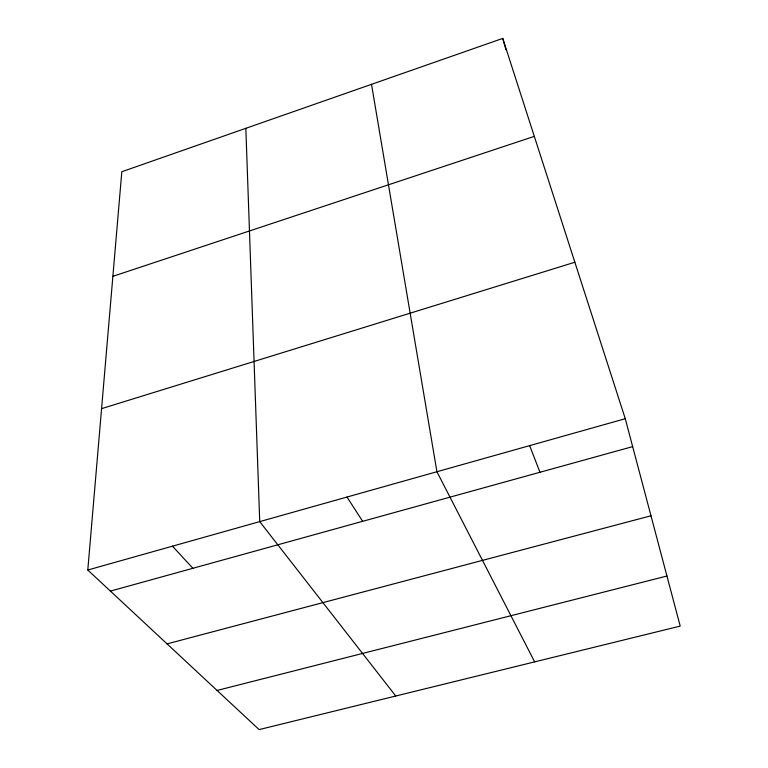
<?xml version="1.0" encoding="UTF-8"?>
<svg xmlns="http://www.w3.org/2000/svg" width="768" height="768" viewBox="0 0 768 768"><rect width="100%" height="100%" fill="white"/><g stroke="black" fill="none" stroke-linecap="round" stroke-linejoin="round"><path stroke-width="1.15" d="M87.792 570.019L121.814 171.725L502.752 38.4L625.267 418.714L680.208 626.102L259.104 729.6L87.792 570.019L625.267 418.714M112.877 276.326L534.317 136.368M101.578 408.643L574.858 262.234M110.429 591.101L632.659 446.621M167.078 643.872L650.986 515.779M217.075 690.451L666.941 576.029M172.474 546.182L192.893 568.291M395.75 696.019L259.728 521.616L245.837 128.323M347.002 497.05L362.65 521.328M534.653 661.872L436.925 471.734L371.51 84.336M529.642 445.632L539.962 472.262M502.752 38.4L505.978 49.824"/></g></svg>
